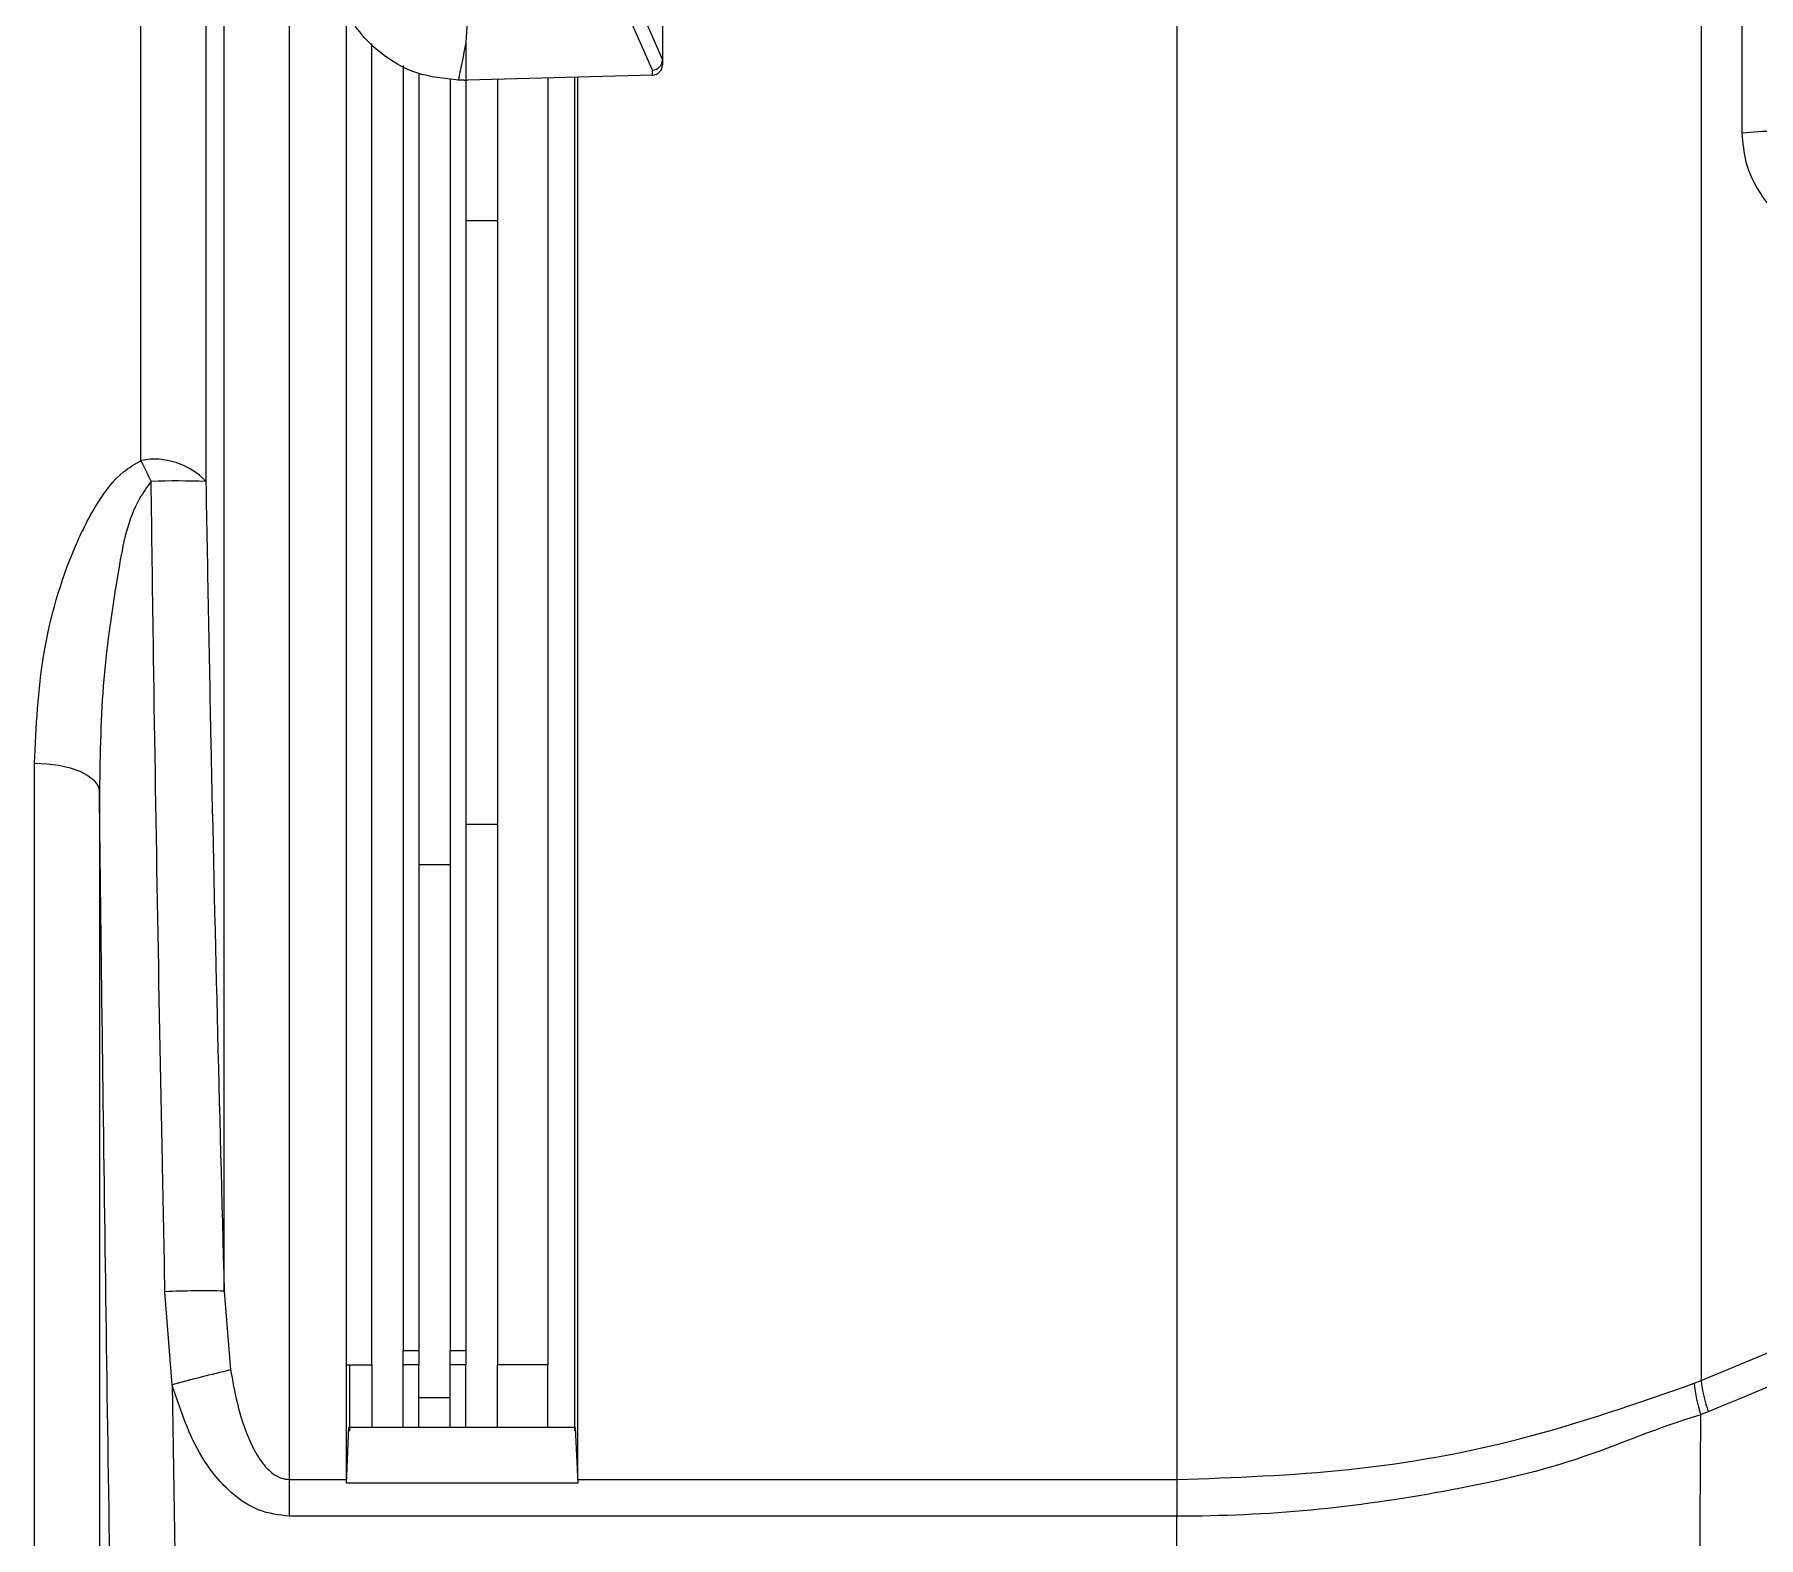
# Model space of a CAD drawing. Extents: x 17.1 to 113.1, y 3.8 to 84.5.
# Drawn here: x 26.662 to 28.306, y 33.842 to 35.275 of the extents above; entities that cross this region are included whole.
import ezdxf

# ---------------------------------------------------------------- set-up
doc = ezdxf.new("R2010")
doc.units = 0
doc.header["$MEASUREMENT"] = 0
doc.layers.add('OBJECT', color=7, linetype='CONTINUOUS')

msp = doc.modelspace()

# ---------------------------------------------------------------- linework, layer by layer
at = {"layer": 'OBJECT'}
for p, q in [((26.7632, 34.8688), (26.7632, 35.8365)), ((26.8251, 35.8365), (26.8251, 34.8488)), ((26.8425, 34.0767), (26.8425, 35.8365)), ((27.7511, 35.8365), (27.7511, 33.897)), ((28.2511, 35.8365), (28.2511, 33.9916)), ((28.2904, 35.1808), (28.2904, 35.8365)), ((26.9045, 35.5657), (26.9045, 33.897)), ((27.2606, 35.3659), (27.2606, 35.2509)), ((26.9593, 34.0065), (26.9593, 35.2996)), ((27.2511, 35.241), (27.2295, 35.29)), ((27.239, 35.2999), (27.2606, 35.2509)), ((26.9833, 34.0065), (26.9833, 35.2663)), ((27.0731, 35.2669), (27.0731, 35.2315)), ((27.0133, 35.2453), (27.0133, 34.0202)), ((27.0282, 35.2378), (27.0282, 34.0202)), ((27.2509, 35.2361), (27.0747, 35.2315)), ((27.2511, 35.2361), (27.2511, 35.241)), ((27.2606, 35.2509), (27.2606, 35.2461)), ((27.0582, 35.2326), (27.0582, 34.0202)), ((27.0715, 35.2315), (27.0663, 35.2315)), ((27.0731, 35.2315), (27.0731, 34.0202)), ((27.1031, 35.2323), (27.1031, 34.0065)), ((27.1511, 35.2335), (27.1511, 34.0065)), ((27.1771, 34.4804), (27.1771, 35.2342)), ((27.1798, 33.897), (27.1798, 35.2343)), ((27.1031, 35.0972), (27.0731, 35.0972)), ((26.6616, 33.2526), (26.6616, 34.5801)), ((26.7236, 34.5537), (26.7236, 33.1986)), ((27.1031, 34.5216), (27.0731, 34.5216)), ((27.0582, 34.4833), (27.0282, 34.4833)), ((27.177, 33.9432), (27.177, 34.4809)), ((27.1771, 34.4804), (27.177, 34.4809)), ((27.1771, 34.4809), (27.177, 34.4809)), ((28.2511, 33.9916), (29.1391, 34.3595)), ((26.7929, 33.9874), (26.7861, 34.0761)), ((26.8425, 34.0767), (26.8487, 34.0015)), ((27.0133, 34.0202), (27.0282, 34.0202)), ((27.0133, 34.0065), (27.0133, 34.0202)), ((27.0282, 34.0202), (27.0282, 34.0065)), ((27.0582, 34.0202), (27.0731, 34.0202)), ((27.0582, 34.0065), (27.0582, 34.0202)), ((27.0731, 34.0202), (27.0731, 34.0065)), ((26.9593, 34.0065), (26.9833, 34.0065)), ((26.9593, 33.897), (26.9593, 34.0065)), ((26.962, 34.0065), (26.962, 33.9432)), ((26.9833, 34.0065), (26.9833, 33.9465)), ((27.0282, 34.0065), (27.0133, 34.0065)), ((27.0133, 33.9465), (27.0133, 34.0065)), ((27.0282, 33.9465), (27.0282, 34.0065)), ((27.0731, 34.0065), (27.0582, 34.0065)), ((27.0582, 33.9465), (27.0582, 34.0065)), ((27.0731, 33.9465), (27.0731, 34.0065)), ((27.1511, 34.0065), (27.1031, 34.0065)), ((27.1031, 33.9465), (27.1031, 34.0065)), ((27.1511, 33.9465), (27.1511, 34.0065)), ((26.7929, 33.9874), (26.7982, 33.6521)), ((28.2445, 33.9888), (28.2511, 33.9916)), ((27.0582, 33.975), (27.0282, 33.975)), ((28.2493, 33.7124), (28.251, 33.9587)), ((26.9593, 33.8936), (26.9616, 33.9465)), ((27.1774, 33.9465), (26.9616, 33.9465)), ((27.1774, 33.9465), (27.1798, 33.8936)), ((26.9045, 33.897), (26.9593, 33.897)), ((26.9045, 33.897), (26.9045, 33.862)), ((26.9592, 33.8935), (26.9593, 33.8936)), ((27.1798, 33.8935), (26.9592, 33.8935)), ((26.9593, 33.8936), (26.9593, 33.897)), ((27.1798, 33.897), (27.1798, 33.8936)), ((27.1798, 33.897), (27.7511, 33.897)), ((27.1798, 33.8936), (27.1798, 33.8935)), ((27.7511, 33.897), (27.7511, 33.862)), ((27.7511, 33.862), (26.9045, 33.862)), ((27.7511, 33.6521), (27.7511, 33.862))]:
    msp.add_line(p, q, dxfattribs=at)
at = {"layer": 'OBJECT', "flags": 128}
msp.add_lwpolyline([(26.6616, 34.5801), (26.6735, 34.5796), (26.685, 34.5781), (26.6956, 34.5757), (26.7049, 34.5724), (26.7126, 34.5684), (26.7184, 34.5638), (26.7222, 34.5589), (26.7236, 34.5537)], dxfattribs=at)
at = {"layer": 'OBJECT'}
for centre, radius, start, end in [((27.2506, 35.2461), 0.01, 271.5, 273), ((27.2506, 35.2461), 0.01, 273, 0), ((27.0663, 35.3515), 0.12, 269.8086, 270), ((27.0715, 35.3515), 0.12, 270, 270.7501), ((27.0715, 35.3515), 0.12, 270.7501, 271.5), ((28.3206, 34.9217), 0.2609, 89.8241, 96.6466), ((26.776, 34.8023), 0.0677, 43.433, 100.8593), ((26.4106, 34.6841), 0.398, 24.4634, 27.651), ((26.7982, 33.9872), 0.862, 88.2073, 91.6768), ((26.8242, 33.1417), 0.9352, 88.8748, 92.3313), ((27.2558, 32.2665), 1.7821, 103.2048, 105.0536), ((28.3755, 34.0014), 0.1317, 185.4787, 198.9121), ((28.3818, 34.006), 0.1315, 186.2863, 199.7131)]:
    msp.add_arc(centre, radius, start, end, dxfattribs=at)
for centre, major_axis, ratio, start_param, end_param in [((29.1356, 34.7381), (0, 2.3412), 0.904333, 1.342949, 1.358461), ((27.2506, 35.2509), (0.00979, 0.00206), 0.992047, 4.559084, 6.071166), ((27.2506, 35.2742), (-0.0094, 0.0253), 0.138337, 3.492939, 3.499293), ((26.9411, 33.8609), (0.0113, 0.0619), 0.229753, 5.307816, 5.376814), ((27.1979, 33.8609), (-0.0113, 0.0619), 0.229686, 0.906398, 0.975396)]:
    msp.add_ellipse(centre, major_axis=major_axis, ratio=ratio, start_param=start_param, end_param=end_param, dxfattribs=at)
for points, knots in [([(27.0822, 35.3541), (27.0821, 35.3534), (27.0815, 35.3499), (27.0793, 35.3351), (27.0753, 35.3067), (27.0739, 35.2812), (27.0731, 35.2669)], [0, 0, 0, 0, 0.024148, 0.120739, 0.507103, 1, 1, 1, 1]), ([(27.0659, 35.2315), (27.0524, 35.2328), (27.0255, 35.2356), (26.9899, 35.2564), (26.9625, 35.2861), (26.9539, 35.311), (26.9497, 35.323)], [0, 0, 0, 0, 0.253583, 0.507165, 0.760847, 1, 1, 1, 1]), ([(28.5101, 35.0395), (28.4887, 35.041), (28.446, 35.0442), (28.3895, 35.0605), (28.3418, 35.0855), (28.31, 35.1162), (28.2929, 35.1503), (28.2912, 35.1714), (28.2904, 35.1808)], [0, 0, 0, 0, 0.227374, 0.454239, 0.628217, 0.803358, 0.912624, 1, 1, 1, 1]), ([(26.6616, 34.5801), (26.6633, 34.6148), (26.6665, 34.6841), (26.6907, 34.7688), (26.7193, 34.8263), (26.7407, 34.8554), (26.7574, 34.8653), (26.7632, 34.8688)], [0, 0, 0, 0, 0.338496, 0.676057, 0.82639, 0.93996, 1, 1, 1, 1]), ([(26.7729, 34.8489), (26.7691, 34.8435), (26.7514, 34.8189), (26.7395, 34.7526), (26.7254, 34.66), (26.7242, 34.5893), (26.7236, 34.5537)], [0, 0, 0, 0, 0.064501, 0.29555, 0.645888, 1, 1, 1, 1]), ([(26.7861, 34.0761), (26.7853, 34.1174), (26.7811, 34.324), (26.7765, 34.5816), (26.7736, 34.7979), (26.7729, 34.8489)], [0, 0, 0, 0, 0.160414, 0.802068, 1, 1, 1, 1]), ([(26.8251, 34.8488), (26.8266, 34.7662), (26.8313, 34.5088), (26.838, 34.2514), (26.8425, 34.0767)], [0, 0, 0, 0, 0.321064, 1, 1, 1, 1]), ([(26.7362, 33.6522), (26.7355, 33.6935), (26.7322, 33.9001), (26.7278, 34.2006), (26.7247, 34.4598), (26.7236, 34.5537)], [0, 0, 0, 0, 0.137516, 0.687581, 1, 1, 1, 1]), ([(29.1459, 34.331), (29.0021, 34.271), (28.7063, 34.1476), (28.4101, 34.0247), (28.258, 33.9616)], [0, 0, 0, 0, 0.486388, 1, 1, 1, 1]), ([(26.9045, 33.862), (26.8947, 33.8632), (26.8751, 33.8657), (26.8456, 33.8856), (26.8135, 33.9249), (26.8008, 33.9635), (26.7929, 33.9874)], [0, 0, 0, 0, 0.163498, 0.325709, 0.581357, 1, 1, 1, 1]), ([(26.8487, 34.0015), (26.8509, 33.9892), (26.8554, 33.9645), (26.8657, 33.9343), (26.8778, 33.9134), (26.8875, 33.9032), (26.8964, 33.8979), (26.9019, 33.8973), (26.9045, 33.897)], [0, 0, 0, 0, 0.300578, 0.606532, 0.762918, 0.874183, 0.940148, 1, 1, 1, 1]), ([(27.7511, 33.897), (27.806, 33.899), (27.9173, 33.9029), (28.0855, 33.933), (28.1902, 33.9698), (28.2445, 33.9888)], [0, 0, 0, 0, 0.3191048, 0.6474945, 1, 1, 1, 1]), ([(28.251, 33.9587), (28.251, 33.9587), (28.2114, 33.9474), (28.1334, 33.9121), (28.0076, 33.8845), (27.8798, 33.8658), (27.7939, 33.862), (27.7511, 33.862), (27.7511, 33.862)], [0, 0, 0, 0, 0.000004, 0.254675, 0.509348, 0.754672, 0.999996, 1, 1, 1, 1]), ([(28.258, 33.9616), (28.2556, 33.9608), (28.2532, 33.96), (28.251, 33.9587), (28.251, 33.9587)], [0, 0, 0, 0, 0.99969, 1, 1, 1, 1])]:
    msp.add_open_spline(points, degree=3, knots=knots, dxfattribs=at)

doc.saveas('drawing.dxf')
